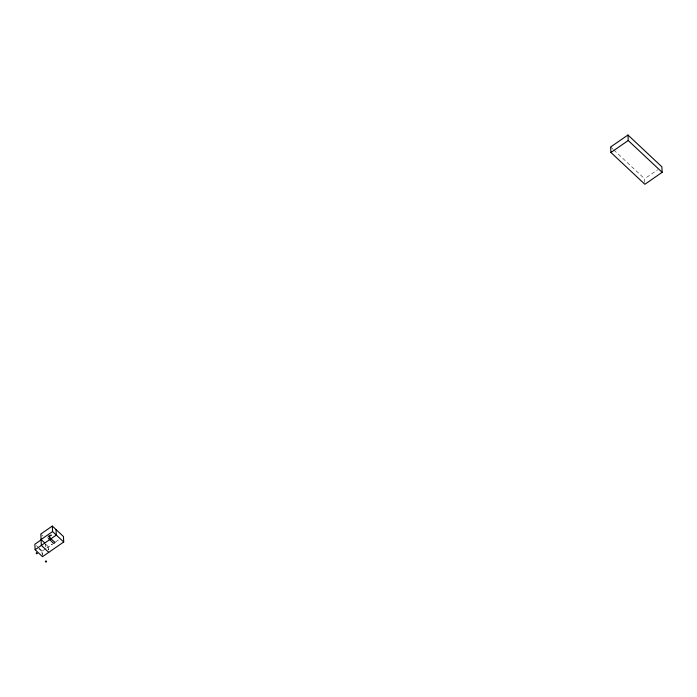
<?xml version="1.0" encoding="UTF-8"?>
<svg xmlns="http://www.w3.org/2000/svg" width="697" height="697" viewBox="0 0 697 697"><rect width="100%" height="100%" fill="white"/><g stroke="black" fill="none" stroke-linecap="round" stroke-linejoin="round"><path stroke-width="0.52" stroke-dasharray="3.48 2.61" d="M52.658 544.505L51.5 544.662L52.284 543.773M49.069 535.827L49.156 536.681M49.017 535.854L48.72 536.037M50.114 536.655L50.149 535M48.441 536.751L49.661 535.531M43.136 550.552L45.81 548.705M46.699 548.086L52.005 544.418M55.525 541.987L59.045 539.548M644.76 182.448L644.586 178.78L657.559 169.807M47.927 536.829L47.91 538.032M50.951 534.765C49.199 536.594 53.399 535.618 51.055 534.738M42.168 550.464L42.7 550.63M48.511 536.063L48.067 535.845M49.382 535.836L49.844 537.675M610.659 146.98L613.029 149.202M613.813 149.942L644.586 178.78M41.559 534.712L43.057 536.115M45.514 544.078L48.485 546.857L48.616 549.611M36.331 545.612L38.553 547.694M39.293 548.391L41.506 550.473M41.236 550.839L38.988 548.731L39.084 550.674M48.354 550.133L48.206 547.223L45.218 544.427L45.366 547.328M42.343 553L42.473 555.744M41.986 551.536L42.125 554.446"/><path stroke-width="1.05" d="M37.368 553.279L36.836 553.74M48.746 552.355L41.35 545.42L41.079 539.922L34.85 544.226L35.12 549.733L42.517 556.668L63.715 542.005L63.444 536.507L52.31 526.061L40.809 534.015L41.079 539.522L44.817 543.024L56.309 535.069L56.039 529.563M41.079 539.522L52.571 531.567L52.31 526.061M627.962 135.018L610.659 146.98L610.929 152.486L644.856 184.278L662.15 172.316L661.88 166.81L627.962 135.018L628.224 140.515L662.15 172.316M35.12 549.733L44.817 543.024M610.929 152.486L628.224 140.515M36.601 552.538L36.157 553.191L36.688 553.74M45.993 561.982C47.858 560.344 43.981 560.972 45.897 561.982M52.571 531.567L63.715 542.005M49.844 537.675L48.529 538.581L53.747 543.468L55.063 542.562L49.844 537.675"/></g></svg>
